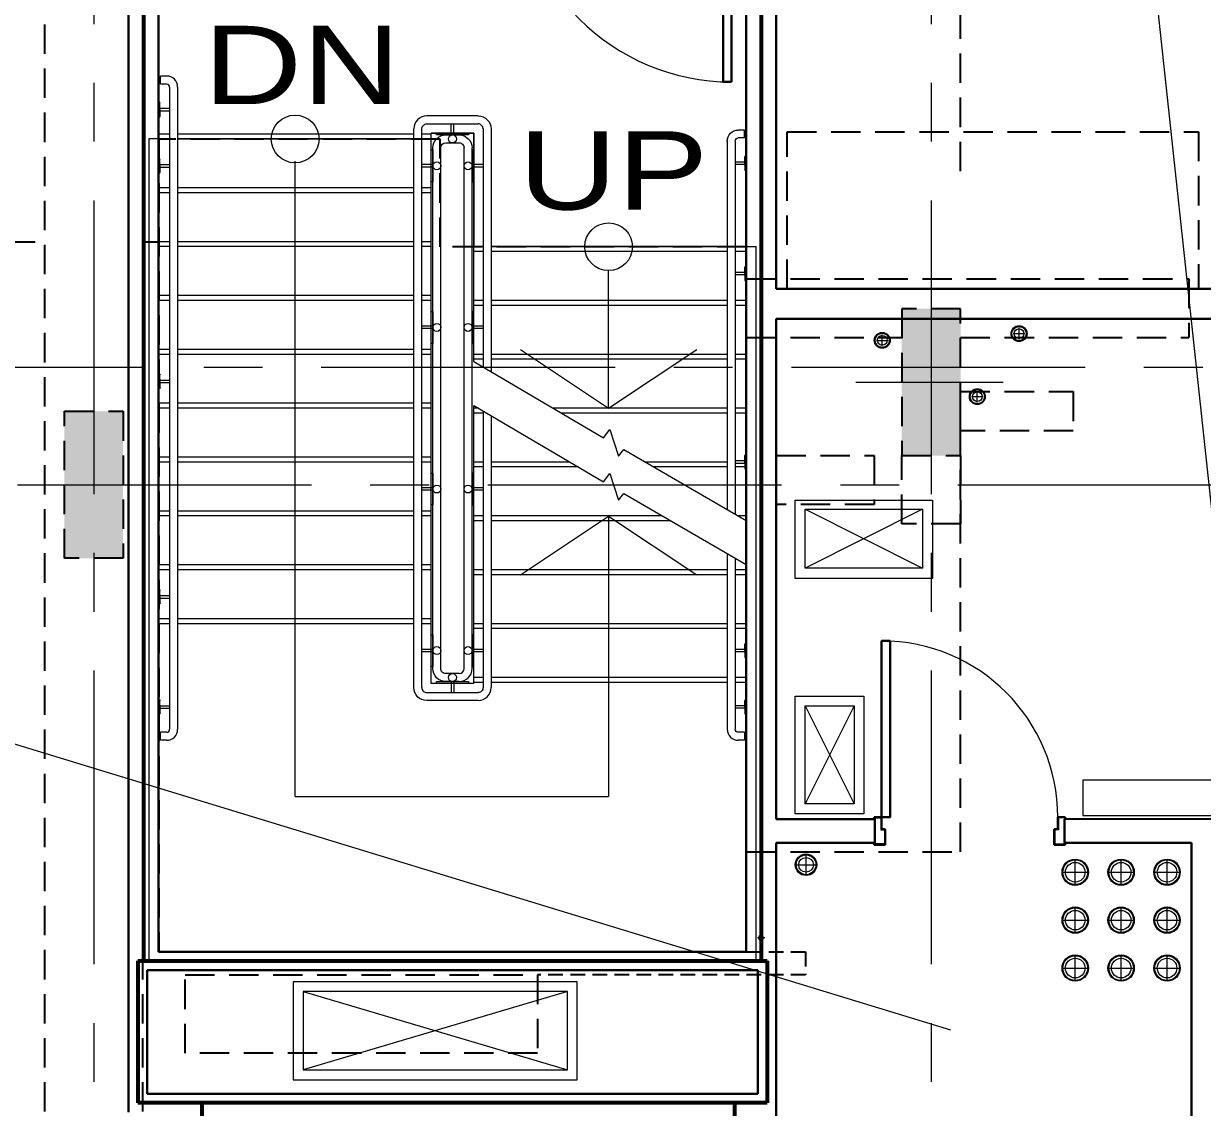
# Model space of a CAD drawing. Header units: inches. Extents: x -26500 to -19632, y -3347 to 2257.
# Drawn here: x -22155.4 to -21914.6, y 776 to 997.3 of the extents above; entities that cross this region are included whole.
import ezdxf

# ---------------------------------------------------------------- set-up
doc = ezdxf.new("R2010")
doc.units = ezdxf.units.IN
doc.header["$LTSCALE"] = 48
doc.header["$MEASUREMENT"] = 0
doc.linetypes.add('A105$0$CENTER', pattern=[2, 1.25, -0.25, 0.25, -0.25])
doc.linetypes.add('NB - 9th floor_plan$0$HIDDEN2', pattern=[0.1875, 0.125, -0.0625])
for name, color, linetype in [('A105$0$A-ANNO-IDEN', 8, 'Continuous'), ('A105$0$A-ANNO-PATT-1-12', 8, 'Continuous'), ('A105$0$A-ANNO-TEXT', 8, 'Continuous'), ('A105$0$A-DOOR', 8, 'Continuous'), ('A105$0$A-DOOR-FRAM', 8, 'Continuous'), ('A105$0$A-FLOR-CURB', 8, 'Continuous'), ('A105$0$A-FLOR-HRAL', 8, 'Continuous'), ('A105$0$A-FLOR-OPENING', 8, 'Continuous'), ('A105$0$A-FLOR-SLAB', 8, 'Continuous'), ('A105$0$A-FLOR-STRS', 8, 'Continuous'), ('A105$0$A-GRID-COLS', 8, 'Continuous'), ('A105$0$A-GRID-GRDP0-15', 8, 'Continuous'), ('A105$0$A-WALL-FULL-INTR', 8, 'Continuous'), ('A105$0$bc105-11 - A-WALL-FIRE', 8, 'Continuous'), ('A105$0$bc105-11 - M-HVAC-Supp', 8, 'Continuous'), ('A105$0$E-POWER-PNL', 8, 'Continuous'), ('A105$0$E-RISER-SLEEVE', 8, 'Continuous'), ('NB - 9th floor_plan$0$stcbeams', 1, 'NB - 9th floor_plan$0$HIDDEN2'), ('NB - 9th floor_plan$0$STCCOLS1', 1, 'NB - 9th floor_plan$0$HIDDEN2'), ('NB - 9th floor_plan$0$STDROPS', 1, 'NB - 9th floor_plan$0$HIDDEN2'), ('NB - 9th floor_plan$0$STSLABEDGE', 1, 'NB - 9th floor_plan$0$HIDDEN2'), ('XREF', 7, 'Continuous')]:
    doc.layers.add(name, color=color, linetype=linetype)
doc.styles.add('A105$0$style-Arial', font='arial.ttf')

# ---------------------------------------------------------------- blocks, each defined once
blk = doc.blocks.new('NB - 9th floor_plan')
at = {"layer": 'NB - 9th floor_plan$0$stcbeams', "transparency": 33554687}
for p, q in [((-22151.01, 379.16), (-22151.03, 1009.17)), ((-22131.02, 379.16), (-22131.02, 1009.17)), ((-22007.77, 945.22), (-21917.42, 945.22)), ((-21917.42, 945.22), (-21917.42, 933.22)), ((-22007.77, 933.22), (-21976.01, 933.22)), ((-21964.01, 933.22), (-21917.42, 933.22))]:
    blk.add_line(p, q, dxfattribs=at)
blk.add_lwpolyline([(-21976.01, 909.11), (-21964.01, 909.11), (-21964.01, 895.16), (-21976.01, 895.16)], close=True, dxfattribs=at)
at = {"layer": 'NB - 9th floor_plan$0$stcbeams', "linetype": 'NB - 9th floor_plan$0$HIDDEN2', "ltscale": 0.5, "transparency": 33554687}
blk.add_lwpolyline([(-22007.7, 807.77), (-21995.7, 807.77), (-21995.7, 803.1), (-22050.38, 803.1)], dxfattribs=at)
at = {"layer": 'NB - 9th floor_plan$0$STCCOLS1', "transparency": 33554687}
for points in [[(-21976.01, 909.11), (-21964.01, 909.11), (-21964.01, 939.11), (-21976.01, 939.11)], [(-22135.02, 888.16), (-22147.02, 888.16), (-22147.02, 918.16), (-22135.02, 918.16)]]:
    blk.add_lwpolyline(points, close=True, dxfattribs=at)
at = {"layer": 'NB - 9th floor_plan$0$STDROPS', "transparency": 33554687, "elevation": 0}
for points in [[(-21964.01, 967.22), (-21964.01, 1105.15), (-22249.02, 1105.15), (-22249.02, 952.77), (-22151.02, 952.77)], [(-22007.77, 828.18), (-21964.01, 828.18), (-21964.01, 933.22)]]:
    blk.add_lwpolyline(points, dxfattribs=at)
at = {"layer": 'NB - 9th floor_plan$0$STDROPS', "transparency": 33554687}
blk.add_lwpolyline([(-22131.02, 952.77), (-22127.77, 952.77)], dxfattribs=at)
at = {"layer": 'NB - 9th floor_plan$0$STSLABEDGE', "transparency": 33554687}
for points in [[(-21915.43, 943.16), (-21999.43, 943.16), (-21999.43, 975.22), (-21915.43, 975.22)], [(-22127.7, 807.77), (-22007.75, 807.77), (-22007.75, 951.77), (-22070.27, 951.77), (-22070.27, 973.77), (-22127.7, 973.77)], [(-21964.01, 922.18), (-21941.01, 922.18), (-21941.01, 914.18), (-21964.01, 914.18)], [(-22001.64, 909.16), (-21981.64, 909.16), (-21981.64, 899.16), (-22001.64, 899.16)], [(-22122.38, 803.1), (-22050.38, 803.1), (-22050.38, 787.1), (-22122.38, 787.1)]]:
    blk.add_lwpolyline(points, close=True, dxfattribs=at)
blk = doc.blocks.new('A105$0$36D478_5')
at = {"layer": 'A105$0$A-DOOR', "linetype": 'Continuous', "lineweight": 0}
blk.add_arc((0.85, 5.25), 36, 0, 90, dxfattribs=at)
at = {"layer": 'A105$0$A-DOOR', "linetype": 'Continuous', "lineweight": 30}
blk.add_3dface([(0.85, 41.25), (2.6, 41.25), (2.6, 5.25), (0.85, 5.25)], dxfattribs=at)
at = {"layer": 'A105$0$A-DOOR-FRAM', "linetype": 'Continuous', "lineweight": 30}
for p, q in [((-0.65, 5.25), (0.85, 5.25)), ((-0.65, 5.25), (-0.65, 4.88)), ((0.85, 5.25), (0.85, 2.83)), ((38.35, 5.25), (36.85, 5.25)), ((36.85, 5.25), (36.85, 2.83)), ((38.35, 5.25), (38.35, 4.88)), ((0.85, 2.83), (1.6, 2.83)), ((1.6, 2.83), (1.6, -0.37)), ((36.85, 2.83), (36.1, 2.83)), ((36.1, 2.83), (36.1, -0.37)), ((-0.65, -0.37), (-0.65, 0)), ((38.35, -0.37), (38.35, 0)), ((1.6, -0.37), (-0.65, -0.37)), ((36.1, -0.37), (38.35, -0.37))]:
    blk.add_line(p, q, dxfattribs=at)
at = {"layer": 'A105$0$A-DOOR-FRAM', "linetype": 'Continuous', "lineweight": 13}
for p, q in [((-0.65, 4.88), (-0.5, 4.88)), ((-0.5, 5.1), (0.7, 5.1)), ((-0.5, 5.1), (-0.5, 4.88)), ((0.7, 5.1), (0.7, 2.68)), ((38.2, 5.1), (37, 5.1)), ((37, 5.1), (37, 2.68)), ((38.2, 5.1), (38.2, 4.88)), ((38.35, 4.88), (38.2, 4.88)), ((0.7, 2.68), (1.45, 2.68)), ((1.45, 2.68), (1.45, -0.22)), ((37, 2.68), (36.25, 2.68)), ((36.25, 2.68), (36.25, -0.22)), ((-0.5, 0), (-0.65, 0)), ((-0.5, -0.22), (-0.5, 0)), ((38.2, -0.22), (38.2, 0)), ((38.2, 0), (38.35, 0)), ((1.45, -0.22), (-0.5, -0.22)), ((36.25, -0.22), (38.2, -0.22))]:
    blk.add_line(p, q, dxfattribs=at)
blk = doc.blocks.new('*U767')
at = {"layer": 'A105$0$A-FLOR-HRAL', "linetype": 'Continuous', "lineweight": 0}
for p, q in [((0.73, 0.26), (-1.11, 0.26)), ((0.86, 0.01), (0.86, 1.32)), ((0.86, 0.01), (0.86, -1.32)), ((1.1, 1.5), (1.04, 1.5)), ((1.1, -1.5), (1.1, 1.5)), ((0.73, -0.24), (-1.11, -0.24)), ((1.1, -1.5), (1.04, -1.5))]:
    blk.add_line(p, q, dxfattribs=at)
blk.add_arc((0.73, 0.38), 0.125, 270, 0, dxfattribs=at)
at = {"layer": 'A105$0$A-FLOR-HRAL', "linetype": 'Continuous', "lineweight": 0, "extrusion": (0, 0, -1)}
for centre, radius, start, end in [((-1.04, 1.32), 0.188, 0, 90), ((-0.73, -0.37), 0.125, 90, 180), ((-1.04, -1.32), 0.188, 270, 0)]:
    blk.add_arc(centre, radius, start, end, dxfattribs=at)
blk = doc.blocks.new('*U766')
at = {"layer": 'A105$0$A-FLOR-HRAL', "linetype": 'Continuous', "lineweight": 0}
for p, q in [((0.73, 0.24), (-1.11, 0.24)), ((0.86, -0.01), (0.86, 1.32)), ((1.1, 1.5), (1.04, 1.5)), ((1.1, 1.5), (1.1, -1.5)), ((0.73, -0.26), (-1.11, -0.26)), ((0.86, -0.01), (0.86, -1.32)), ((1.1, -1.5), (1.04, -1.5))]:
    blk.add_line(p, q, dxfattribs=at)
for centre, radius, start, end in [((0.73, 0.37), 0.125, 270, 0), ((1.04, 1.32), 0.188, 90, 180), ((1.04, -1.32), 0.188, 180, 270)]:
    blk.add_arc(centre, radius, start, end, dxfattribs=at)
at = {"layer": 'A105$0$A-FLOR-HRAL', "linetype": 'Continuous', "lineweight": 0, "extrusion": (0, 0, -1)}
blk.add_arc((-0.73, -0.38), 0.125, 90, 180, dxfattribs=at)
blk = doc.blocks.new('*U765')
at = {"layer": 'A105$0$A-FLOR-HRAL', "linetype": 'Continuous', "lineweight": 0}
for p, q in [((-1.1, 1.5), (-1.04, 1.5)), ((-1.1, 1.5), (-1.1, -1.5)), ((-0.86, -0.01), (-0.86, 1.32)), ((-0.73, 0.24), (1.11, 0.24)), ((-1.1, -1.5), (-1.04, -1.5)), ((-0.86, -0.01), (-0.86, -1.32)), ((-0.73, -0.26), (1.11, -0.26))]:
    blk.add_line(p, q, dxfattribs=at)
at = {"layer": 'A105$0$A-FLOR-HRAL', "linetype": 'Continuous', "lineweight": 0, "extrusion": (0, 0, -1)}
for centre, radius, start, end in [((1.04, 1.32), 0.188, 90, 180), ((0.73, 0.37), 0.125, 270, 0), ((1.04, -1.32), 0.188, 180, 270)]:
    blk.add_arc(centre, radius, start, end, dxfattribs=at)
at = {"layer": 'A105$0$A-FLOR-HRAL', "linetype": 'Continuous', "lineweight": 0}
blk.add_arc((-0.73, -0.38), 0.125, 90, 180, dxfattribs=at)
blk = doc.blocks.new('*U764')
at = {"layer": 'A105$0$A-FLOR-HRAL', "linetype": 'Continuous', "lineweight": 0}
for p, q in [((-1.1, 1.5), (-1.04, 1.5)), ((-1.1, -1.5), (-1.1, 1.5)), ((-0.86, 0.01), (-0.86, 1.32)), ((-0.86, 0.01), (-0.86, -1.32)), ((-0.73, 0.26), (1.11, 0.26)), ((-1.1, -1.5), (-1.04, -1.5)), ((-0.73, -0.24), (1.11, -0.24))]:
    blk.add_line(p, q, dxfattribs=at)
for centre, radius, start, end in [((-1.04, 1.32), 0.188, 0, 90), ((-1.04, -1.32), 0.188, 270, 0), ((-0.73, -0.37), 0.125, 90, 180)]:
    blk.add_arc(centre, radius, start, end, dxfattribs=at)
at = {"layer": 'A105$0$A-FLOR-HRAL', "linetype": 'Continuous', "lineweight": 0, "extrusion": (0, 0, -1)}
blk.add_arc((0.73, 0.38), 0.125, 270, 0, dxfattribs=at)
blk = doc.blocks.new('*U857')
at = {"layer": 'A105$0$A-DOOR', "linetype": 'Continuous', "lineweight": 0}
blk.add_arc((22, 18.56), 44, 180, 270, dxfattribs=at)
at = {"layer": 'A105$0$A-DOOR', "linetype": 'Continuous', "lineweight": 30}
blk.add_3dface([(22, -25.44), (20.25, -25.44), (20.25, 18.56), (22, 18.56)], dxfattribs=at)
at = {"layer": 'A105$0$A-DOOR-FRAM', "linetype": 'Continuous', "lineweight": 30}
for p, q in [((-21.25, 25.44), (-23.5, 25.44)), ((-23.5, 25.44), (-23.5, 25.06)), ((-21.25, 20.98), (-21.25, 25.44)), ((21.25, 25.44), (23.5, 25.44)), ((21.25, 20.98), (21.25, 25.44)), ((23.5, 25.44), (23.5, 25.06)), ((-22, 18.56), (-22, 20.98)), ((-22, 20.98), (-21.25, 20.98)), ((22, 20.98), (21.25, 20.98)), ((22, 18.56), (22, 20.98)), ((-23.5, 18.56), (-23.5, 18.94)), ((-23.5, 18.56), (-22, 18.56)), ((23.5, 18.56), (22, 18.56)), ((23.5, 18.56), (23.5, 18.94))]:
    blk.add_line(p, q, dxfattribs=at)
at = {"layer": 'A105$0$A-DOOR-FRAM', "linetype": 'Continuous', "lineweight": 13}
for p, q in [((-23.35, 25.06), (-23.5, 25.06)), ((-21.4, 25.29), (-23.35, 25.29)), ((-23.35, 25.29), (-23.35, 25.06)), ((-21.4, 21.13), (-21.4, 25.29)), ((21.4, 21.13), (21.4, 25.29)), ((21.4, 25.29), (23.35, 25.29)), ((23.35, 25.29), (23.35, 25.06)), ((23.35, 25.06), (23.5, 25.06)), ((-22.15, 18.71), (-22.15, 21.13)), ((-22.15, 21.13), (-21.4, 21.13)), ((22.15, 21.13), (21.4, 21.13)), ((22.15, 18.71), (22.15, 21.13)), ((-23.5, 18.94), (-23.35, 18.94)), ((-23.35, 18.71), (-23.35, 18.94)), ((-23.35, 18.71), (-22.15, 18.71)), ((23.35, 18.71), (22.15, 18.71)), ((23.5, 18.94), (23.35, 18.94)), ((23.35, 18.71), (23.35, 18.94))]:
    blk.add_line(p, q, dxfattribs=at)
blk = doc.blocks.new('*D861', base_point=(0, 0))
at = {"linetype": 'Continuous', "lineweight": 0}
for p, q in [((0.75, 0), (-0.75, 0)), ((0, -0.75), (0, 0.75))]:
    blk.add_line(p, q, dxfattribs=at)
blk = doc.blocks.new('*U860')
at = {"layer": 'A105$0$E-RISER-SLEEVE', "linetype": 'Continuous', "lineweight": 13, "extrusion": (0, 0, -1)}
blk.add_circle((0, 0), 0.5, dxfattribs=at)
at = {"linetype": 'Continuous', "lineweight": 0}
blk.add_blockref('*D861', (0, 0), dxfattribs=at)
blk = doc.blocks.new('*U801')
at = {"linetype": 'Continuous', "lineweight": 0}
for p, q in [((0, -20, 0), (0, 20, 0)), ((-20, 0, 0), (20, 0, 0))]:
    blk.add_line(p, q, dxfattribs=at)
at = {"layer": 'A105$0$E-RISER-SLEEVE', "linetype": 'Continuous', "lineweight": 0}
for radius in [21.5, 20.2]:
    blk.add_circle((0, 0, 0), radius, dxfattribs=at)
at = {"layer": 'A105$0$E-RISER-SLEEVE', "linetype": 'Continuous', "lineweight": 13}
blk.add_circle((0, 0, 0), 16, dxfattribs=at)
blk = doc.blocks.new('*U803')
at = {"linetype": 'Continuous', "lineweight": 0}
for p, q in [((-16, 0, 0), (16, 0, 0)), ((0, -16, 0), (0, 16, 0))]:
    blk.add_line(p, q, dxfattribs=at)
at = {"layer": 'A105$0$E-RISER-SLEEVE', "linetype": 'Continuous', "lineweight": 0}
for radius in [17.5, 16.1]:
    blk.add_circle((0, 0, 0), radius, dxfattribs=at)
at = {"layer": 'A105$0$E-RISER-SLEEVE', "linetype": 'Continuous', "lineweight": 13}
blk.add_circle((0, 0, 0), 12, dxfattribs=at)
blk = doc.blocks.new('*U800')
at = {"linetype": 'Continuous', "lineweight": 0}
for p, q in [((-9.5, 0, 0), (9.5, 0, 0)), ((0, -9.5, 0), (0, 9.5, 0))]:
    blk.add_line(p, q, dxfattribs=at)
at = {"layer": 'A105$0$E-RISER-SLEEVE', "linetype": 'Continuous', "lineweight": 0}
for radius in [13, 11.6]:
    blk.add_circle((0, 0, 0), radius, dxfattribs=at)
at = {"layer": 'A105$0$E-RISER-SLEEVE', "linetype": 'Continuous', "lineweight": 13}
blk.add_circle((0, 0, 0), 8, dxfattribs=at)
blk = doc.blocks.new('A105')
at = {"layer": 'A105$0$A-ANNO-IDEN', "lineweight": 0, "transparency": 33554687, "elevation": 0.2066, "flags": 128}
for points in [[(-21916.0803, 1171.4503), (-21942.1991, 1171.4503), (-21911.8125, 889.2677)], [(-22242.88, 858.8241), (-22185.3571, 858.8241), (-21966.0946, 791.8486)]]:
    blk.add_lwpolyline(points, dxfattribs=at)
at = {"layer": 'A105$0$A-ANNO-PATT-1-12', "lineweight": 30, "transparency": 33554687, "extrusion": (0, 0, -1)}
for points in [[(21976.0137, 909.1074), (21964.0111, 909.1074), (21976.0137, 939.112), (21964.0111, 939.112)], [(22147.0236, 888.1631), (22135.0236, 888.1631), (22147.0236, 918.1631), (22135.0236, 918.1631)]]:
    blk.add_solid(points, dxfattribs=at)
at = {"layer": 'A105$0$A-ANNO-TEXT', "lineweight": 13, "transparency": 33554687}
for p, q in [((-22099.8983, 839.4701), (-22099.8983, 969.2652)), ((-22035.8982, 918.7947), (-22035.8982, 946.9012)), ((-22035.8982, 896.7596), (-22035.8982, 839.4701)), ((-22099.8983, 839.4701), (-22035.8982, 839.4701))]:
    blk.add_line(p, q, dxfattribs=at)
at = {"layer": 'A105$0$A-ANNO-TEXT', "lineweight": 13, "transparency": 33554687, "flags": 128}
for points in [[(-22053.8982, 930.7947), (-22035.8982, 918.7947), (-22017.8982, 930.7947)], [(-22053.8982, 884.7596), (-22035.8982, 896.7596), (-22017.8982, 884.7596)]]:
    blk.add_lwpolyline(points, dxfattribs=at)
at = {"layer": 'A105$0$A-ANNO-TEXT', "lineweight": 13, "transparency": 33554687}
for centre in [(-22099.8984, 973.7738), (-22035.8982, 951.7742)]:
    blk.add_circle(centre, 4.873, dxfattribs=at)
at = {"layer": 'A105$0$A-FLOR-CURB', "lineweight": 0, "transparency": 33554687}
for points in [[(-21997.7647, 899.99), (-21969.7647, 899.99), (-21969.7647, 883.99), (-21997.7647, 883.99)], [(-21997.7647, 859.99), (-21983.7647, 859.99), (-21983.7647, 835.99), (-21997.7647, 835.99)]]:
    blk.add_3dface(points, dxfattribs=at)
at = {"layer": 'A105$0$A-FLOR-HRAL', "lineweight": 13, "transparency": 33554687}
for p, q in [((-22127.3986, 984.9707), (-22127.3986, 986.6186)), ((-22126.1488, 986.6186), (-22127.3986, 986.6186)), ((-22126.1488, 984.9707), (-22127.3986, 984.9707)), ((-22125.5238, 984.3431), (-22125.5238, 853.2315)), ((-22123.8988, 984.3431), (-22123.8988, 853.2315)), ((-22062.5236, 978.4822), (-22073.0237, 978.4822)), ((-22075.6483, 861.7322), (-22075.6487, 975.858)), ((-22074.0233, 861.7322), (-22074.0237, 975.8568)), ((-22073.0237, 976.8572), (-22062.5236, 976.8572)), ((-22061.524, 975.8569), (-22061.5237, 927.2499)), ((-22059.899, 975.8572), (-22059.8987, 926.2911)), ((-22008.1485, 975.6073), (-22009.3986, 975.6073)), ((-22008.1485, 973.9823), (-22008.1485, 975.6073)), ((-22069.1487, 974.6072), (-22066.3987, 974.6072)), ((-22069.1487, 972.9822), (-22066.3987, 972.9822)), ((-22011.6494, 973.4734), (-22011.6488, 898.1087)), ((-22010.0244, 973.3573), (-22010.0238, 897.1706)), ((-22008.1485, 973.9823), (-22009.3986, 973.9823)), ((-22071.7733, 865.6082), (-22071.7737, 971.9822)), ((-22070.1483, 865.6078), (-22070.1487, 971.9822)), ((-22065.3987, 927.5723), (-22065.399, 971.9787)), ((-22063.7737, 926.6135), (-22063.774, 971.9765)), ((-22065.3983, 865.6072), (-22065.3987, 927.5723)), ((-22063.7733, 865.6072), (-22063.7737, 926.6135)), ((-22061.5236, 918.2499), (-22061.5232, 861.7325)), ((-22059.8986, 917.2911), (-22059.8982, 861.7322)), ((-22011.6487, 889.1086), (-22011.6483, 853.2314)), ((-22010.0237, 888.1706), (-22010.0233, 853.2314)), ((-22066.3983, 864.6072), (-22069.1483, 864.6072)), ((-22066.3983, 862.9822), (-22069.1483, 862.9822)), ((-22073.0233, 860.7322), (-22062.5233, 860.7322)), ((-22062.5233, 859.1072), (-22073.0233, 859.1072)), ((-22127.3988, 850.9815), (-22127.3988, 852.6065)), ((-22126.1488, 852.6065), (-22127.3988, 852.6065)), ((-22008.1483, 852.6064), (-22009.3983, 852.6064)), ((-22008.1483, 852.6064), (-22008.1483, 850.9814)), ((-22126.1488, 850.9815), (-22127.3988, 850.9815)), ((-22008.1483, 850.9814), (-22009.3983, 850.9814))]:
    blk.add_line(p, q, dxfattribs=at)
at = {"layer": 'A105$0$A-FLOR-HRAL', "lineweight": 0, "transparency": 33554687}
for p, q in [((-22068.0237, 974.6072), (-22068.0237, 976.8572)), ((-22067.5237, 974.6072), (-22067.5237, 976.8572)), ((-22071.7736, 968.5447), (-22074.0237, 968.5447)), ((-22071.7736, 968.0447), (-22074.0237, 968.0447)), ((-22061.524, 968.5447), (-22063.774, 968.5447)), ((-22061.524, 968.0447), (-22063.774, 968.0447)), ((-22071.7736, 935.5447), (-22074.0237, 935.5447)), ((-22071.7736, 935.0447), (-22074.0237, 935.0447)), ((-22061.524, 935.5447), (-22063.774, 935.5447)), ((-22061.524, 935.0447), (-22063.774, 935.0447)), ((-22071.7736, 902.5447), (-22074.0237, 902.5447)), ((-22071.7736, 902.0447), (-22074.0237, 902.0447)), ((-22061.524, 902.5447), (-22063.774, 902.5447)), ((-22061.524, 902.0447), (-22063.774, 902.0447)), ((-22071.7736, 869.5447), (-22074.0237, 869.5447)), ((-22071.7736, 869.0447), (-22074.0237, 869.0447)), ((-22061.524, 869.5447), (-22063.774, 869.5447)), ((-22061.524, 869.0447), (-22063.774, 869.0447)), ((-22068.0233, 862.9822), (-22068.0233, 860.7322)), ((-22067.5233, 862.9822), (-22067.5233, 860.7322))]:
    blk.add_line(p, q, dxfattribs=at)
at = {"layer": 'A105$0$A-FLOR-HRAL', "lineweight": 13, "transparency": 33554687}
for centre, radius, start, end in [((-22126.1488, 984.3686), 2.25, 0.12651, 89.999997), ((-22126.1488, 984.3457), 0.625, 359.761896, 89.999997), ((-22073.0237, 975.8572), 2.625, 90, 179.982985), ((-22062.5236, 975.8572), 1, 359.984657, 90.000033), ((-22066.3983, 865.6072), 1, 270.000001, 360), ((-22066.3983, 865.6072), 2.625, 270.000001, 360), ((-22073.0233, 861.7322), 1, 180, 270.000033), ((-22062.5233, 861.7322), 2.625, 270, 360), ((-22126.1488, 853.2315), 0.625, 269.999997, 359.999999), ((-22126.1488, 853.2315), 2.25, 269.999997, 359.999999), ((-22009.3983, 853.2314), 2.25, 179.999997, 269.999996)]:
    blk.add_arc(centre, radius, start, end, dxfattribs=at)
at = {"layer": 'A105$0$A-FLOR-HRAL', "lineweight": 13, "transparency": 33554687, "extrusion": (0, 0, -1)}
for centre, radius, start, end in [((22062.5236, 975.8572), 2.625, 90, 180), ((22073.0237, 975.8572), 1, 359.976506, 90.000033), ((22009.3986, 973.3573), 2.25, 0.000003, 90.000003), ((22069.1487, 971.9822), 2.625, 0, 89.999967), ((22069.1487, 971.9822), 1, 0, 89.999967), ((22066.3987, 971.9822), 2.625, 89.999967, 180.123302), ((22066.3987, 971.9822), 1, 89.999967, 180.199773), ((22009.3986, 973.3573), 0.625, 0.000003, 90.000004), ((22069.1483, 865.6072), 2.625, 269.999999, 0.021476), ((22069.1483, 865.6072), 1, 269.999999, 0.034794), ((22073.0233, 861.7322), 2.625, 270, 0.000889), ((22062.5233, 861.7322), 1, 179.983187, 270.000033), ((22009.3983, 853.2314), 0.625, 270.000003, 0.000003)]:
    blk.add_arc(centre, radius, start, end, dxfattribs=at)
at = {"layer": 'A105$0$A-FLOR-OPENING', "lineweight": 0, "transparency": 33554687}
for p, q in [((-22129.7736, 973.7947), (-22129.774, 805.7947)), ((-22127.7736, 973.7947), (-22129.7736, 973.7947)), ((-22127.7736, 973.7947), (-22125.5238, 973.7947)), ((-22123.8989, 973.7947), (-22075.6487, 973.7947)), ((-22059.8986, 951.795), (-22011.6487, 951.795)), ((-22007.7735, 951.795), (-22010.0237, 951.795)), ((-22007.7735, 951.795), (-22005.7735, 951.795)), ((-22005.7733, 805.7948), (-22005.7735, 951.795)), ((-22129.774, 805.7947), (-22005.7733, 805.7948))]:
    blk.add_line(p, q, dxfattribs=at)
at = {"layer": 'A105$0$A-FLOR-OPENING', "lineweight": 0, "transparency": 33554687, "flags": 128}
blk.add_lwpolyline([(-22074.0237, 973.7947), (-22072.1487, 973.7947), (-22072.1487, 974.9822), (-22063.3987, 974.9822), (-22063.3987, 951.795), (-22061.5236, 951.795)], dxfattribs=at)
at = {"layer": 'A105$0$A-FLOR-OPENING', "lineweight": 0, "transparency": 33554687}
for points in [[(-21995.7636, 898.1574), (-21971.7636, 898.1574), (-21971.7636, 886.1574), (-21995.7636, 886.1574)], [(-21995.7647, 857.99), (-21985.7647, 857.99), (-21985.7647, 837.99), (-21995.7647, 837.99)]]:
    blk.add_3dface(points, dxfattribs=at)
at = {"layer": 'A105$0$A-FLOR-SLAB', "lineweight": 0, "transparency": 33554687}
for p, q in [((-21995.7636, 898.1574), (-21971.7636, 886.1574)), ((-21971.7636, 898.1574), (-21995.7636, 886.1574)), ((-21995.7647, 857.99), (-21985.7647, 837.99)), ((-21985.7647, 857.99), (-21995.7647, 837.99))]:
    blk.add_line(p, q, dxfattribs=at)
blk.add_3dface([(-22042.2736, 801.6574), (-22100.2736, 801.6574), (-22100.2736, 781.6574), (-22042.2736, 781.6574)], dxfattribs=at)
at = {"layer": 'A105$0$A-FLOR-STRS', "lineweight": 0, "transparency": 33554687}
for p, q in [((-22072.1487, 862.6072), (-22072.1487, 974.9822)), ((-22063.3987, 974.9822), (-22072.1487, 974.9822)), ((-22063.3987, 928.3562), (-22063.3987, 974.9822)), ((-22125.5238, 974.7947), (-22127.7739, 974.7947)), ((-22075.6487, 974.7947), (-22123.8989, 974.7947)), ((-22072.1487, 974.7947), (-22074.0237, 974.7947)), ((-22125.5238, 963.7948), (-22127.7739, 963.7948)), ((-22075.6487, 963.7948), (-22123.8989, 963.7948)), ((-22072.1487, 963.7948), (-22074.0237, 963.7948)), ((-22125.5238, 952.7947), (-22127.7739, 952.7947)), ((-22075.6487, 952.7947), (-22123.8989, 952.7947)), ((-22072.1487, 952.7947), (-22074.0237, 952.7947)), ((-22061.5236, 950.795), (-22063.3987, 950.795)), ((-22011.6487, 950.795), (-22059.8986, 950.795)), ((-22007.7738, 950.795), (-22010.0237, 950.795)), ((-22125.5238, 941.7947), (-22127.7739, 941.7947)), ((-22075.6487, 941.7947), (-22123.8989, 941.7947)), ((-22072.1487, 941.7947), (-22074.0237, 941.7947)), ((-22061.5236, 939.7948), (-22063.3987, 939.7948)), ((-22011.6487, 939.7948), (-22059.8986, 939.7948)), ((-22007.7738, 939.7948), (-22010.0237, 939.7948)), ((-22125.5238, 930.7947), (-22127.7739, 930.7947)), ((-22075.6487, 930.7944), (-22123.8989, 930.7943)), ((-22072.1487, 930.7947), (-22074.0237, 930.7947)), ((-22061.5236, 928.7948), (-22063.3987, 928.7948)), ((-22011.6487, 928.7947), (-22059.8987, 928.7947)), ((-22007.7738, 928.7947), (-22010.0237, 928.7947)), ((-22125.5238, 919.7947), (-22127.7739, 919.7947)), ((-22075.6487, 919.7944), (-22123.8989, 919.7943)), ((-22072.1487, 919.7947), (-22074.0237, 919.7947)), ((-22063.3987, 862.6072), (-22063.3987, 919.3562)), ((-22061.5236, 917.7941), (-22063.3987, 917.7941)), ((-22011.6487, 917.7947), (-22045.4991, 917.7947)), ((-22007.7738, 917.7945), (-22010.0237, 917.7945)), ((-22125.5238, 908.7945), (-22127.7739, 908.7945)), ((-22075.6487, 908.7944), (-22123.8989, 908.7943)), ((-22072.1487, 908.7945), (-22074.0237, 908.7945)), ((-22061.5236, 906.7941), (-22063.3987, 906.7941)), ((-22042.1096, 906.7947), (-22059.8986, 906.7947)), ((-22011.6487, 906.7947), (-22026.6959, 906.7947)), ((-22008.0557, 906.7944), (-22010.0237, 906.7944)), ((-22125.5238, 897.7943), (-22127.7739, 897.7943)), ((-22075.6487, 897.7944), (-22123.8989, 897.7943)), ((-22072.1487, 897.7944), (-22074.0237, 897.7944)), ((-22061.5236, 895.7941), (-22063.3987, 895.7941)), ((-22023.2312, 895.7947), (-22059.8986, 895.7947)), ((-22125.5238, 886.7942), (-22127.7739, 886.7942)), ((-22075.6487, 886.7942), (-22123.8989, 886.7942)), ((-22072.1487, 886.7942), (-22074.0237, 886.7942)), ((-22061.5236, 884.7941), (-22063.3987, 884.7941)), ((-22011.6487, 884.7941), (-22059.8986, 884.7941)), ((-22007.7738, 884.7944), (-22010.0237, 884.7944)), ((-22125.5238, 875.794), (-22127.7739, 875.794)), ((-22075.6487, 875.7941), (-22123.8989, 875.794)), ((-22072.1487, 875.7941), (-22074.0234, 875.7941)), ((-22061.5236, 873.7939), (-22063.3987, 873.7939)), ((-22011.6487, 873.7939), (-22059.8986, 873.7939)), ((-22007.7738, 873.7939), (-22010.0237, 873.7939)), ((-22063.3987, 862.6072), (-22072.1487, 862.6072)), ((-22061.5233, 862.7941), (-22063.3987, 862.7941)), ((-22011.6483, 862.7941), (-22059.8983, 862.7941)), ((-22007.7734, 862.7941), (-22010.0233, 862.7941))]:
    blk.add_line(p, q, dxfattribs=at)
at = {"layer": 'A105$0$A-FLOR-STRS', "lineweight": 13, "transparency": 33554687}
for p, q in [((-22125.5238, 973.7947), (-22127.7736, 973.7947)), ((-22125.5238, 973.7947), (-22127.7736, 973.7947)), ((-22075.6487, 973.7947), (-22123.8989, 973.7947)), ((-22072.1487, 973.7947), (-22074.0237, 973.7947)), ((-22125.5238, 962.7948), (-22127.7736, 962.7948)), ((-22075.6487, 962.7948), (-22123.8989, 962.7948)), ((-22072.1487, 962.7948), (-22074.0237, 962.7948)), ((-22125.5238, 951.7947), (-22127.7736, 951.7947)), ((-22075.6487, 951.7947), (-22123.8989, 951.7947)), ((-22072.1487, 951.7947), (-22074.0237, 951.7947)), ((-22061.5236, 951.795), (-22063.3987, 951.795)), ((-22011.6487, 951.795), (-22059.8986, 951.795)), ((-22007.7735, 951.795), (-22010.0237, 951.795)), ((-22125.5238, 940.7947), (-22127.7737, 940.7947)), ((-22075.6487, 940.7947), (-22123.8989, 940.7947)), ((-22072.1487, 940.7947), (-22074.0237, 940.7947)), ((-22061.5236, 940.7948), (-22063.3987, 940.7948)), ((-22011.6487, 940.7948), (-22059.8986, 940.7948)), ((-22007.7735, 940.7948), (-22010.0237, 940.7948)), ((-22125.5238, 929.7947), (-22127.7737, 929.7947)), ((-22075.6487, 929.7944), (-22123.8989, 929.7943)), ((-22072.1487, 929.7947), (-22074.0237, 929.7947)), ((-22061.5236, 929.7948), (-22063.3987, 929.7948)), ((-22011.6487, 929.7947), (-22059.8987, 929.7947)), ((-22007.7736, 929.7947), (-22010.0237, 929.7947)), ((-22125.5238, 918.7947), (-22127.6492, 918.7947)), ((-22075.6487, 918.7944), (-22123.8989, 918.7943)), ((-22072.1487, 918.7947), (-22074.0237, 918.7947)), ((-22062.4469, 918.7947), (-22063.3987, 918.7947)), ((-22011.6487, 918.7947), (-22047.1939, 918.7947)), ((-22007.7736, 918.7945), (-22010.0237, 918.7945)), ((-22125.5238, 907.7945), (-22127.7737, 907.7945)), ((-22075.6487, 907.7944), (-22123.8989, 907.7943)), ((-22072.1487, 907.7945), (-22074.0237, 907.7945)), ((-22061.5236, 907.7941), (-22063.3987, 907.7941)), ((-22043.8044, 907.7947), (-22059.8986, 907.7947)), ((-22011.6487, 907.7947), (-22028.3422, 907.7947)), ((-22125.5238, 896.7944), (-22127.7737, 896.7944)), ((-22075.6487, 896.7944), (-22123.8989, 896.7943)), ((-22072.1487, 896.7944), (-22074.0237, 896.7944)), ((-22061.5236, 896.7941), (-22063.3987, 896.7941)), ((-22024.9636, 896.7947), (-22059.8986, 896.7947)), ((-22007.7734, 896.7947), (-22009.3726, 896.7947)), ((-22125.5238, 885.7942), (-22127.7737, 885.7942)), ((-22075.6487, 885.7942), (-22123.8989, 885.7942)), ((-22072.1487, 885.7942), (-22074.0237, 885.7942)), ((-22061.5236, 885.7941), (-22063.3987, 885.7941)), ((-22011.6487, 885.7941), (-22059.8986, 885.7941)), ((-22007.7736, 885.7944), (-22010.0237, 885.7944)), ((-22007.7736, 885.7942), (-22010.0237, 885.7942)), ((-22125.5238, 874.794), (-22127.7737, 874.794)), ((-22075.6487, 874.7941), (-22123.8989, 874.794)), ((-22072.1487, 874.7941), (-22074.0237, 874.7941)), ((-22061.5236, 874.7939), (-22063.3987, 874.7939)), ((-22011.6487, 874.7939), (-22059.8986, 874.7939)), ((-22007.7737, 874.7939), (-22010.0237, 874.7939)), ((-22061.5233, 863.7941), (-22063.3987, 863.7941)), ((-22011.6483, 863.7941), (-22059.8983, 863.7941)), ((-22007.7733, 863.7941), (-22010.0233, 863.7941))]:
    blk.add_line(p, q, dxfattribs=at)
at = {"layer": 'A105$0$A-FLOR-STRS', "lineweight": 0, "transparency": 33554687, "flags": 128}
for points in [[(-22063.3987, 928.3562), (-22036.9578, 912.7549), (-22035.6218, 914.4423), (-22033.8933, 908.9886), (-22032.7696, 910.3611), (-22007.7734, 895.8715)], [(-22063.3987, 919.3562), (-22036.9578, 903.7549), (-22035.6218, 905.4423), (-22033.8933, 899.9886), (-22032.7696, 901.3611), (-22007.7734, 886.8715)]]:
    blk.add_lwpolyline(points, dxfattribs=at)
at = {"layer": 'A105$0$A-FLOR-STRS', "lineweight": 0, "transparency": 33554687}
for centre in [(-22067.7737, 973.7947), (-22070.9541, 968.2947), (-22064.5989, 968.2947), (-22070.9541, 935.2947), (-22064.5989, 935.2947), (-22070.9541, 902.2947), (-22064.5989, 902.2947), (-22070.9541, 869.2947), (-22064.5989, 869.2947), (-22067.7733, 863.7947)]:
    blk.add_circle(centre, 0.8125, dxfattribs=at)
for points in [[(-22071.0237, 974.9822), (-22064.5237, 974.9822), (-22064.5237, 974.6072), (-22071.0237, 974.6072)], [(-22072.1486, 965.0447), (-22072.1486, 971.5447), (-22071.7736, 971.5447), (-22071.7736, 965.0447)], [(-22063.399, 965.0447), (-22063.399, 971.5447), (-22063.774, 971.5447), (-22063.774, 965.0447)], [(-22072.1486, 932.0447), (-22072.1486, 938.5447), (-22071.7736, 938.5447), (-22071.7736, 932.0447)], [(-22063.399, 932.0447), (-22063.399, 938.5447), (-22063.774, 938.5447), (-22063.774, 932.0447)], [(-22072.1486, 899.0447), (-22072.1486, 905.5447), (-22071.7736, 905.5447), (-22071.7736, 899.0447)], [(-22063.399, 899.0447), (-22063.399, 905.5447), (-22063.774, 905.5447), (-22063.774, 899.0447)], [(-22072.1486, 866.0447), (-22072.1486, 872.5447), (-22071.7736, 872.5447), (-22071.7736, 866.0447)], [(-22063.399, 866.0447), (-22063.399, 872.5447), (-22063.774, 872.5447), (-22063.774, 866.0447)], [(-22064.5233, 862.6072), (-22071.0233, 862.6072), (-22071.0233, 862.9822), (-22064.5233, 862.9822)]]:
    blk.add_3dface(points, dxfattribs=at)
at = {"layer": 'A105$0$A-GRID-COLS', "lineweight": 0, "transparency": 33554687}
blk.add_line((-21985.4351, 924.1097), (-21955.3059, 924.1097), dxfattribs=at)
at = {"layer": 'A105$0$A-GRID-GRDP0-15', "linetype": 'A105$0$CENTER', "lineweight": 0, "transparency": 33554687}
for p, q in [((-22141.0236, 2113.2362), (-22141.0236, -676.9042)), ((-21970.0136, 2113.2362), (-21970.0136, 382.209)), ((-24110.5721, 927.1574), (-20437.5384, 927.1574)), ((-23884.5631, 903.1574), (-20364.9322, 903.1574))]:
    blk.add_line(p, q, dxfattribs=at)
at = {"layer": 'A105$0$A-WALL-FULL-INTR', "lineweight": 30, "transparency": 33554687}
for p, q in [((-22001.6486, 1035.9197), (-22001.6486, 943.1574)), ((-22127.7736, 1029.7947), (-22127.7736, 807.7947)), ((-22007.7736, 1029.7947), (-22007.7736, 807.7948)), ((-22133.8986, 1009.1697), (-22133.8986, 775.0447)), ((-22001.6486, 943.1574), (-21842.774, 943.1574)), ((-22001.6486, 937.0324), (-21842.774, 937.0324)), ((-22001.6486, 937.0324), (-22001.6486, 834.9031)), ((-22001.6486, 834.9031), (-21981.5031, 834.9044)), ((-21981.5031, 830.0313), (-21981.5031, 834.9044)), ((-21942.8014, 834.904), (-21879.5032, 834.9104)), ((-21942.8014, 830.0434), (-21942.8014, 834.904)), ((-22001.6486, 830.0266), (-21981.5031, 830.0313)), ((-22001.6486, 830.0266), (-22001.6486, 769.4071)), ((-21942.8014, 830.0434), (-21916.8881, 830.0523)), ((-21916.8879, 769.4071), (-21916.8881, 830.0523)), ((-22127.7736, 807.7947), (-22007.7736, 807.7948)), ((-22130.1486, 804.0452), (-22005.3986, 804.0453)), ((-22130.1486, 804.0452), (-22130.1486, 778.7951)), ((-22005.3986, 804.0453), (-22005.3986, 778.7964)), ((-22130.1486, 778.7951), (-22005.3986, 778.7964)), ((-22119.5232, 778.7952), (-22120.773, 778.7952))]:
    blk.add_line(p, q, dxfattribs=at)
at = {"layer": 'A105$0$bc105-11 - A-WALL-FIRE', "lineweight": 53, "transparency": 33554687}
for p, q in [((-22004.7111, 1032.852), (-22004.7111, 805.9368)), ((-22130.8361, 1009.1697), (-22130.8361, 805.9368)), ((-22132.0236, 805.9368), (-22003.5236, 805.9368)), ((-22132.0236, 805.9368), (-22132.0236, 776.9229)), ((-22003.5236, 805.9368), (-22003.5236, 776.9229)), ((-22003.5236, 776.9229), (-22132.0236, 776.9229)), ((-22118.9111, 651.3996), (-22118.9111, 776.9229)), ((-22010.1588, 776.9229), (-22010.1587, 651.3996))]:
    blk.add_line(p, q, dxfattribs=at)
at = {"layer": 'A105$0$bc105-11 - M-HVAC-Supp', "lineweight": 0, "ltscale": 0.017342, "transparency": 33554687}
for p, q in [((-22044.2736, 799.6574), (-22098.2736, 783.6574)), ((-22098.2736, 799.6574), (-22044.2736, 783.6574))]:
    blk.add_line(p, q, dxfattribs=at)
at = {"layer": 'A105$0$bc105-11 - M-HVAC-Supp', "lineweight": 13, "ltscale": 0.017342, "transparency": 33554687}
blk.add_3dface([(-22044.2736, 799.6574), (-22098.2736, 799.6574), (-22098.2736, 783.6574), (-22044.2736, 783.6574)], dxfattribs=at)
at = {"layer": 'A105$0$E-POWER-PNL', "lineweight": 13, "transparency": 33554687}
blk.add_3dface([(-21939.0163, 835.6048), (-21891.3938, 835.6048), (-21891.3938, 842.86), (-21939.0163, 842.86)], dxfattribs=at)
at = {"layer": 'A105$0$A-DOOR', "lineweight": 0, "transparency": 33554687}
for name, p in [('*U857', (-22032.7746, 1010.8573)), ('A105$0$36D478_5', (-21981.0051, 830.0289))]:
    blk.add_blockref(name, p, dxfattribs=at)
at = {"layer": 'A105$0$A-FLOR-HRAL', "lineweight": 0, "transparency": 33554687}
for name, p in [('*U764', (-22126.6355, 979.7806)), ('*U767', (-22008.9116, 968.7948)), ('*U764', (-22126.6355, 968.2947)), ('*U766', (-22008.9116, 946.295)), ('*U765', (-22126.6355, 924.2944)), ('*U766', (-22008.9116, 907.7948)), ('*U765', (-22126.6355, 880.2941)), ('*U766', (-22008.9116, 869.2947)), ('*U765', (-22126.6355, 857.794)), ('*U766', (-22008.9116, 857.794))]:
    blk.add_blockref(name, p, dxfattribs=at)
at = {"layer": 'A105$0$E-RISER-SLEEVE', "lineweight": 13, "transparency": 33554687, "xscale": 0.125, "yscale": 0.125, "zscale": 0.125}
for name, p in [('*U800', (-21980.0134, 932.6573, 0.0002)), ('*U800', (-21952.0695, 934.0324, 0.0002)), ('*U800', (-21960.591, 921.1573, 0.0002)), ('*U803', (-21995.5692, 825.5485, 0.0002)), ('*U801', (-21940.6016, 824.0353, 0.0002)), ('*U801', (-21931.2236, 824.0353, 0.0002)), ('*U801', (-21921.8457, 824.0353, 0.0002)), ('*U801', (-21940.6016, 814.2479, 0.0002)), ('*U801', (-21931.2236, 814.2479, 0.0002)), ('*U801', (-21921.8457, 814.2479, 0.0002)), ('*U801', (-21940.6016, 804.4605, 0.0002)), ('*U801', (-21931.2236, 804.4605, 0.0002)), ('*U801', (-21921.8457, 804.4605, 0.0002))]:
    blk.add_blockref(name, p, dxfattribs=at)
at = {"layer": 'A105$0$E-RISER-SLEEVE', "lineweight": 13, "transparency": 33554687}
blk.add_blockref('*U860', (-22004.7638, 810.6572), dxfattribs=at)
at = {"layer": 'A105$0$A-ANNO-TEXT', "lineweight": 13, "transparency": 33554687, "style": 'A105$0$style-Arial', "width": 1.246875}
for s, p in [('DN', (-22118.6073, 980.8946, 0.2066)), ('UP', (-22054.2625, 959.3532, 0.2066))]:
    blk.add_text(s, height=16, dxfattribs=at).set_placement(p)

msp = doc.modelspace()

# ---------------------------------------------------------------- block references
at = {"layer": 'XREF', "transparency": 33554467}
msp.add_blockref('A105', (0, 0), dxfattribs=at)
at = {"layer": 'XREF'}
msp.add_blockref('NB - 9th floor_plan', (0, 0), dxfattribs=at)

doc.saveas('drawing.dxf')
